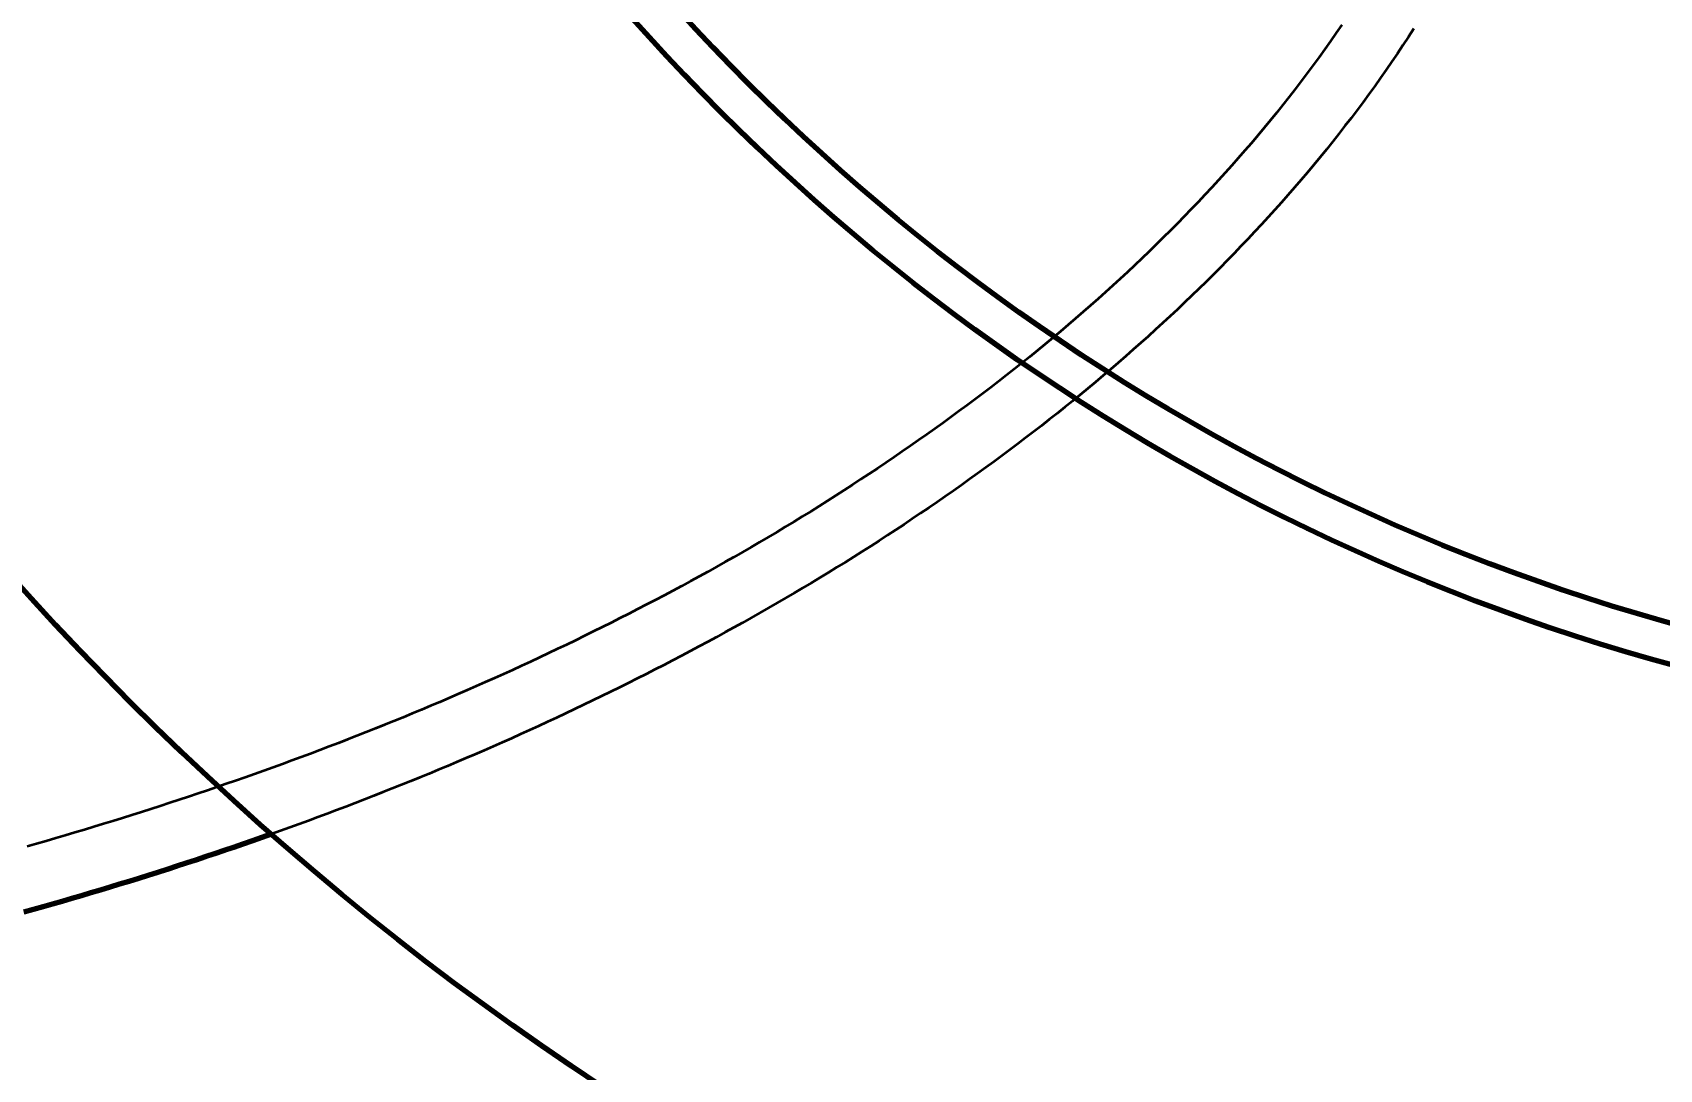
# Model space of a CAD drawing. Header units: millimetres. Extents: x 0 to 2208, y 0 to 420.
# Drawn here: x 195.42 to 203.6, y 146.31 to 151.53 of the extents above; entities that cross this region are included whole.
import ezdxf

# ---------------------------------------------------------------- set-up
doc = ezdxf.new("R2010")
doc.units = ezdxf.units.MM
doc.linetypes.add('IRAM-E-TRAZOS', pattern=[5, 4, -1])
for name, color, linetype, lineweight in [('01-VISIBLE', 7, 'CONTINUOUS', 70), ('02-OCULTA', 4, 'IRAM-E-TRAZOS', 35), ('04-COTA', 3, 'CONTINUOUS', 18)]:
    doc.layers.add(name, color=color, linetype=linetype, lineweight=lineweight)
doc.styles.add('ISO3098', font='isocpeur.ttf')
doc.dimstyles.new('FLAMA-IRAM', dxfattribs={"dimtxt": 3.5, "dimasz": 3.5, "dimexe": 2, "dimexo": 1.5, "dimgap": 1, "dimtad": 1, "dimdec": 1, "dimtxsty": 'ISO3098', "dimblk": 'IRAM_FLECHA', "dimblk1": 'IRAM_FLECHA', "dimblk2": 'IRAM_FLECHA', "dimcen": 2.5, "dimclrd": 256, "dimclre": 256, "dimclrt": 256, "dimazin": 3, "dimtfac": 1, "dimtmove": 0, "dimatfit": 3, "dimlwd": 18, "dimlwe": 18})

# ---------------------------------------------------------------- blocks, each defined once
blk = doc.blocks.new('IRAM_FLECHA')
blk.add_solid([(0, 0), (-1, 0.125), (-1, -0.125)])

msp = doc.modelspace()

# ---------------------------------------------------------------- linework, layer by layer
at = {"layer": '01-VISIBLE'}
msp.add_lwpolyline([(196.6187, 147.4945), (196.5714, 147.4778), (196.524, 147.4612), (196.4766, 147.4447), (196.4292, 147.4283), (196.3817, 147.4121), (196.3341, 147.3961), (196.2865, 147.3801), (196.2389, 147.3643), (196.1912, 147.3486), (196.1435, 147.3331), (196.0957, 147.3176), (196.0479, 147.3024), (196, 147.2872), (195.9522, 147.2722), (195.9042, 147.2573), (195.8562, 147.2425), (195.8082, 147.2278), (195.7602, 147.2133), (195.7121, 147.1989), (195.664, 147.1847), (195.6158, 147.1705), (195.5676, 147.1565), (195.5194, 147.1426), (195.4711, 147.1288), (195.4228, 147.1152), (195.3745, 147.1017)], dxfattribs=at)
for radius in [15, 10.8, 10.6]:
    msp.add_circle((206.5159, 158.7659), radius, dxfattribs=at)
at = {"layer": '02-OCULTA'}
for points in [[(202.0053, 151.5673), (201.9771, 151.526), (201.9484, 151.4851), (201.9196, 151.4442), (201.8903, 151.4036), (201.8608, 151.3633), (201.831, 151.3231), (201.8008, 151.2832), (201.7705, 151.2434), (201.7397, 151.204), (201.7087, 151.1648), (201.6774, 151.1258), (201.6459, 151.087), (201.6141, 151.0483), (201.5819, 151.01), (201.5496, 150.9719), (201.517, 150.934), (201.4841, 150.8963), (201.451, 150.8588), (201.4176, 150.8216), (201.384, 150.7845), (201.3501, 150.7478), (201.316, 150.7112), (201.2817, 150.6748), (201.2471, 150.6387), (201.2124, 150.6026), (201.1773, 150.567), (201.1421, 150.5315), (201.1067, 150.4962), (201.071, 150.4612), (201.0352, 150.4262), (200.9991, 150.3917), (200.9628, 150.3572), (200.9263, 150.323), (200.8896, 150.289), (200.8528, 150.2552), (200.8157, 150.2217), (200.7785, 150.1882), (200.741, 150.1551), (200.7034, 150.1222), (200.6656, 150.0894), (200.6276, 150.0569), (200.5895, 150.0245), (200.5512, 149.9924), (200.5127, 149.9604), (200.474, 149.9287), (200.4352, 149.8972), (200.3962, 149.8658), (200.3571, 149.8348), (200.3178, 149.8038), (200.2783, 149.7731), (200.2387, 149.7426), (200.199, 149.7122), (200.159, 149.6821), (200.119, 149.6521), (200.0788, 149.6224), (200.0384, 149.5928), (199.998, 149.5634), (199.9573, 149.5343), (199.9166, 149.5052), (199.8757, 149.4765), (199.8347, 149.4479), (199.7935, 149.4194), (199.7522, 149.3912), (199.7109, 149.3631), (199.6693, 149.3353), (199.6277, 149.3076), (199.5859, 149.2801), (199.544, 149.2528), (199.502, 149.2256), (199.4599, 149.1987), (199.4177, 149.1719), (199.3753, 149.1453), (199.3328, 149.1189), (199.2903, 149.0926), (199.2476, 149.0666), (199.2048, 149.0406), (199.1619, 149.015), (199.1189, 148.9894), (199.0758, 148.964), (199.0326, 148.9389), (198.9893, 148.9138), (198.9459, 148.889), (198.9024, 148.8643), (198.8588, 148.8398), (198.8151, 148.8154), (198.7714, 148.7912), (198.7275, 148.7672), (198.6835, 148.7433), (198.6395, 148.7197), (198.5953, 148.6962), (198.5511, 148.6728), (198.5068, 148.6496), (198.4624, 148.6265), (198.4179, 148.6037), (198.3734, 148.581), (198.3287, 148.5584), (198.284, 148.5361), (198.2392, 148.5138), (198.1943, 148.4918), (198.1494, 148.4698), (198.1044, 148.4481), (198.0592, 148.4265), (198.0141, 148.405), (197.9688, 148.3837), (197.9235, 148.3625), (197.8781, 148.3415), (197.8327, 148.3207), (197.7871, 148.3), (197.7415, 148.2795), (197.6959, 148.259), (197.6501, 148.2388), (197.6043, 148.2187), (197.5585, 148.1988), (197.5125, 148.179), (197.4666, 148.1593), (197.4205, 148.1399), (197.3744, 148.1205), (197.3282, 148.1013), (197.2819, 148.0823), (197.2357, 148.0633), (197.1893, 148.0446), (197.1429, 148.026), (197.0964, 148.0075), (197.0499, 147.9892), (197.0033, 147.971), (196.9566, 147.953), (196.9099, 147.935), (196.8632, 147.9173), (196.8164, 147.8997), (196.7695, 147.8822), (196.7226, 147.8649), (196.6756, 147.8477), (196.6286, 147.8306), (196.5816, 147.8137), (196.5344, 147.7969), (196.4873, 147.7803), (196.4401, 147.7637), (196.3928, 147.7474), (196.3455, 147.7311), (196.2982, 147.715), (196.2508, 147.699), (196.2034, 147.6831), (196.1559, 147.6674), (196.1084, 147.6518), (196.0608, 147.6363), (196.0132, 147.621), (195.9656, 147.6057), (195.9179, 147.5906), (195.8702, 147.5756), (195.8224, 147.5608), (195.7746, 147.5461), (195.7268, 147.5314), (195.6789, 147.517), (195.631, 147.5026), (195.5831, 147.4884), (195.5351, 147.4742), (195.4871, 147.4603), (195.439, 147.4464), (195.391, 147.4327)], [(202.3665, 151.5487), (202.3394, 151.5067), (202.312, 151.4648), (202.2843, 151.4231), (202.2563, 151.3816), (202.2279, 151.3404), (202.1992, 151.2994), (202.1702, 151.2586), (202.1409, 151.2181), (202.1113, 151.1777), (202.0813, 151.1376), (202.0511, 151.0977), (202.0206, 151.058), (201.9899, 151.0185), (201.9588, 150.9793), (201.9275, 150.9403), (201.8959, 150.9014), (201.864, 150.8628), (201.8319, 150.8245), (201.7995, 150.7863), (201.7668, 150.7484), (201.734, 150.7106), (201.7008, 150.6731), (201.6675, 150.6358), (201.6339, 150.5987), (201.6001, 150.5618), (201.566, 150.5251), (201.5317, 150.4887), (201.4972, 150.4524), (201.4625, 150.4163), (201.4276, 150.3805), (201.3925, 150.3448), (201.3571, 150.3094), (201.3216, 150.2741), (201.2859, 150.2391), (201.2499, 150.2043), (201.2138, 150.1696), (201.1775, 150.1352), (201.1409, 150.101), (201.1042, 150.067), (201.0674, 150.0331), (201.0303, 149.9995), (200.993, 149.9661), (200.9556, 149.9328), (200.918, 149.8998), (200.8802, 149.867), (200.8423, 149.8343), (200.8042, 149.8019), (200.7659, 149.7696), (200.7274, 149.7376), (200.6888, 149.7058), (200.65, 149.6741), (200.6111, 149.6427), (200.572, 149.6115), (200.5327, 149.5804), (200.4933, 149.5496), (200.4537, 149.5189), (200.414, 149.4885), (200.3742, 149.4582), (200.3342, 149.4281), (200.294, 149.3982), (200.2538, 149.3685), (200.2134, 149.3389), (200.1728, 149.3096), (200.1322, 149.2804), (200.0914, 149.2514), (200.0505, 149.2226), (200.0094, 149.1939), (199.9683, 149.1655), (199.927, 149.1372), (199.8855, 149.1091), (199.844, 149.0812), (199.8024, 149.0534), (199.7606, 149.0258), (199.7187, 148.9984), (199.6767, 148.9712), (199.6346, 148.9442), (199.5924, 148.9173), (199.55, 148.8906), (199.5076, 148.864), (199.4651, 148.8377), (199.4224, 148.8115), (199.3797, 148.7855), (199.3368, 148.7596), (199.2938, 148.7339), (199.2508, 148.7084), (199.2076, 148.6831), (199.1644, 148.6579), (199.121, 148.6329), (199.0776, 148.608), (199.034, 148.5834), (198.9904, 148.5588), (198.9467, 148.5345), (198.9029, 148.5103), (198.859, 148.4863), (198.815, 148.4624), (198.7709, 148.4387), (198.7267, 148.4151), (198.6825, 148.3917), (198.6381, 148.3685), (198.5937, 148.3454), (198.5492, 148.3225), (198.5046, 148.2998), (198.46, 148.2772), (198.4153, 148.2547), (198.3704, 148.2324), (198.3255, 148.2103), (198.2806, 148.1883), (198.2355, 148.1665), (198.1904, 148.1448), (198.1452, 148.1233), (198.1, 148.1019), (198.0547, 148.0807), (198.0093, 148.0596), (197.9638, 148.0387), (197.9183, 148.0179), (197.8727, 147.9973), (197.827, 147.9768), (197.7812, 147.9565), (197.7354, 147.9363), (197.6896, 147.9163), (197.6437, 147.8964), (197.5977, 147.8767), (197.5516, 147.8571), (197.5055, 147.8376), (197.4593, 147.8183), (197.4131, 147.7991), (197.3668, 147.7801), (197.3205, 147.7612), (197.274, 147.7424), (197.2276, 147.7238), (197.1811, 147.7054), (197.1345, 147.687), (197.0879, 147.6689), (197.0412, 147.6508), (196.9944, 147.6329), (196.9477, 147.6151), (196.9008, 147.5975), (196.8539, 147.58), (196.807, 147.5626), (196.76, 147.5454), (196.713, 147.5283), (196.6659, 147.5113), (196.6187, 147.4945)]]:
    msp.add_lwpolyline(points, dxfattribs=at)
for radius in [15, 15, 15, 10.8, 10.8, 10.8, 10.8, 10.8, 10.8, 10.8, 10.6, 10.6, 10.6, 10.6, 10.6, 10.6, 10.6]:
    msp.add_circle((206.5159, 158.7659), radius, dxfattribs=at)

# ---------------------------------------------------------------- dimensions: what is measured, and where the dimension line sits
at = {"layer": '04-COTA'}
msp.add_linear_dim(base=(191.5159, 134.7659), p1=(191.5159, 158.7659), p2=(221.5159, 158.7659), dimstyle='FLAMA-IRAM', override={"dimlfac": 10, "dimpost": '%%c<>'}, dxfattribs=at).render()

doc.saveas('drawing.dxf')
